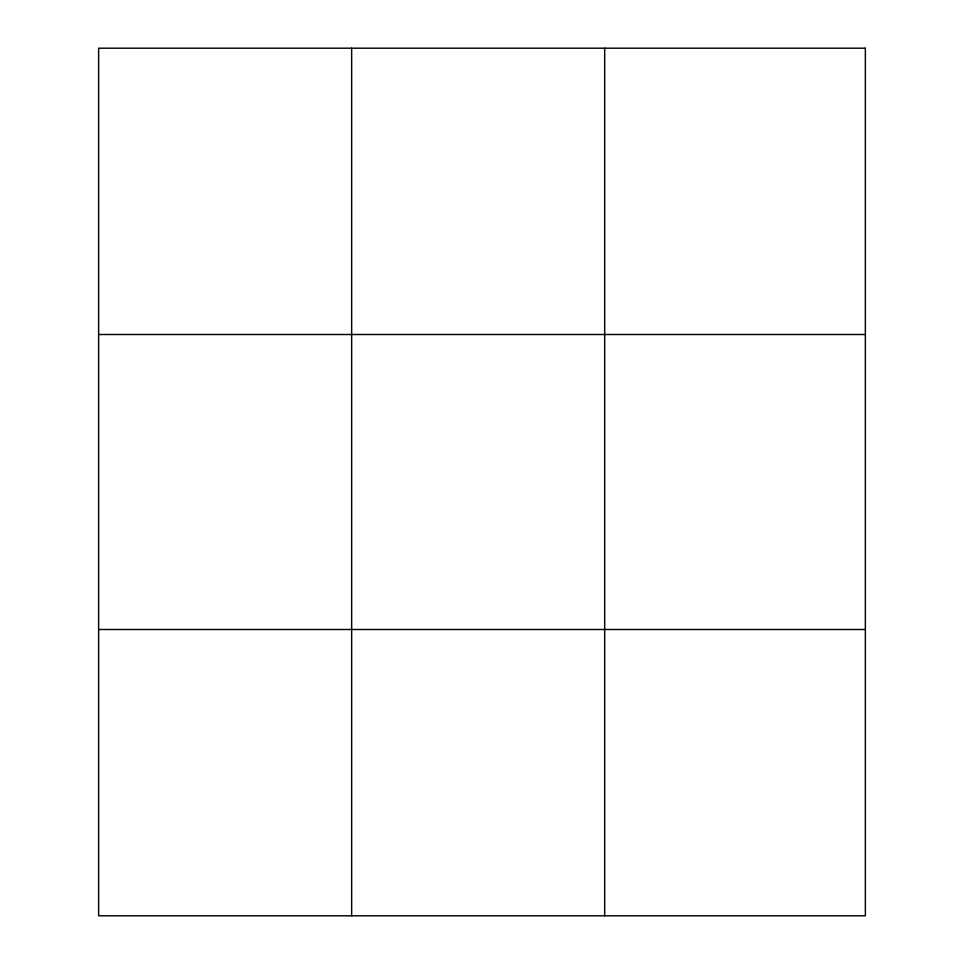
<?xml version="1.0" encoding="UTF-8"?>
<svg xmlns="http://www.w3.org/2000/svg" width="964" height="964" viewBox="0 0 964 964"><rect width="100%" height="100%" fill="white"/><g stroke="black" fill="none" stroke-linecap="round" stroke-linejoin="round"><path stroke-width="1.45" d="M351.655 48.2L351.655 915.8M604.681 48.2L604.681 915.8M98.641 334.508L865.359 334.508M98.641 629.492L865.359 629.492M865.359 48.2L865.359 915.8L98.641 915.8L98.641 48.2L865.359 48.2"/></g></svg>
